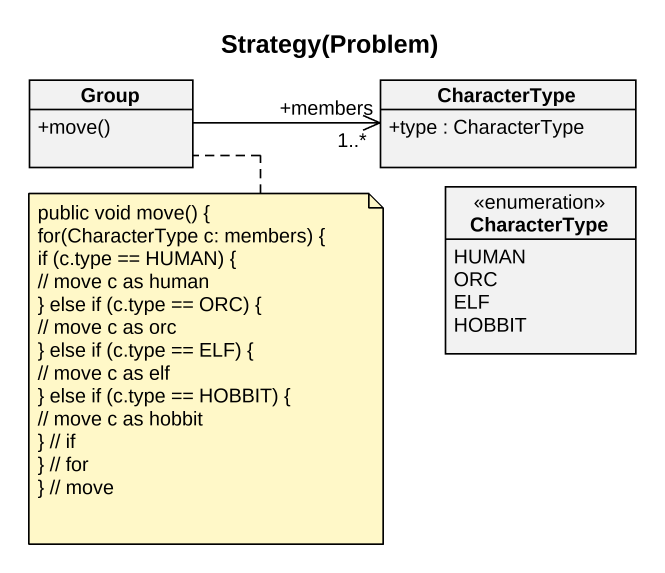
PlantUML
@startuml
title Strategy(Problem)
hide circle
hide empty members
skinparam classAttributeIconSize 0
class "Group" as Group_ {
  +move()
}
class CharacterType {
  +type : CharacterType
}
enum "CharacterType" as CharacterType_2 {
  HUMAN
  ORC
  ELF
  HOBBIT
}
Group_ -right-> "+members\n1..*" CharacterType
note bottom of Group_
  public void move() {
  for(CharacterType c: members) {
  if (c.type == HUMAN) {
  // move c as human
  ~} else if (c.type == ORC) {
  // move c as orc
  ~} else if (c.type == ELF) {
  // move c as elf
  ~} else if (c.type == HOBBIT) {
  // move c as hobbit
  ~} // if
  ~} // for
  ~} // move
end note
@enduml
